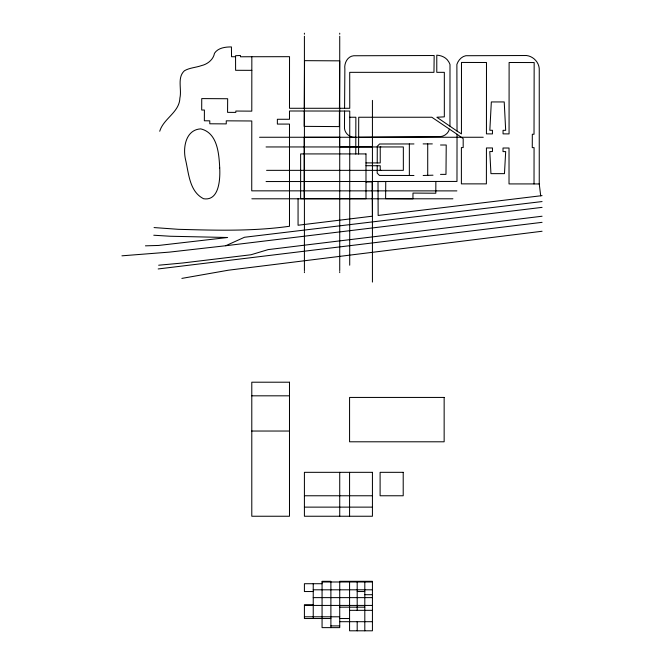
<?xml version="1.0" encoding="UTF-8"?>
<svg xmlns="http://www.w3.org/2000/svg" width="664" height="664" viewBox="0 0 664 664"><rect width="100%" height="100%" fill="white"/><g stroke="black" fill="none" stroke-linecap="round" stroke-linejoin="round"><path stroke-width="1" d="M344.574 108.282L344.865 68.99C344.002 63.346 347.479 56.266 353.68 55.759L434.165 55.519L433.966 72.335L349.712 72.335L349.754 108.282L289.487 108.282L289.529 56.681L251.839 56.73L251.789 111.145L235.844 111.046L235.803 112.399L227.561 112.357L227.661 98.737L201.74 98.596L201.69 110.025L204.404 110.025L204.354 120.782L209.782 120.831L209.782 123.786L226.258 123.886L226.258 120.831L251.789 120.981L251.739 190.842L456.882 190.892M349.712 265.218L349.754 111.046L289.487 110.996L289.487 119.279L277.369 119.279L277.369 124.077L289.487 124.077L289.487 226.266C252.693 231.454 215.36 230.342 178.334 229.312L154.065 227.569M358.577 154.023L358.718 117.246L431.832 117.246L457.031 134.252L456.981 181.446L266.065 181.546M539.251 183.969L534.022 183.92L534.072 147.624L532.271 147.624L532.321 134.252L534.022 134.252L534.163 62.549L509.114 62.499L509.064 133.912L503.055 133.862L503.055 130.327L505.677 130.327L504.225 101.941L491.335 101.941L489.833 130.285L492.447 130.285L492.447 133.912L486.438 133.862L486.488 62.499L461.488 62.449L461.439 133.912L457.031 131.057L456.882 64.383C458.268 60.366 461.505 56.523 465.846 55.718L526.461 55.519C533.657 56.315 539.724 62.964 539.251 70.343L539.251 183.969L540.703 195.789L542.065 195.639M355.763 154.023L355.862 117.246L349.754 117.246M365.988 162.887L377.227 162.937L377.276 146.321L379.559 143.997L413.954 143.947M435.858 181.787L435.808 193.224L412.983 193.075L412.942 198.793L385.61 198.644L385.759 181.546L378.007 181.587L378.148 215.46L540.703 195.789M304.261 110.996L304.162 126.359L339.337 126.6L339.437 111.046M304.261 108.282L304.552 60.656L339.727 60.847L339.437 108.282M344.574 111.046L344.475 126.65C343.869 132.734 349.787 138.203 355.813 137.257M449.96 126.16L450.001 64.582A13.728 13.728 0 0 0 448.598 61.627C446.208 57.486 441.411 55.378 436.779 55.178L436.779 72.335L444.332 72.335L444.332 116.864L436.87 117.246L457.031 131.057M377.227 162.937L380.231 162.937L380.231 146.952L403.347 146.952L403.347 170.349L380.231 170.349L380.231 165.751L377.227 165.751L377.185 173.113L379.459 175.437L413.954 175.487M251.839 70.343L235.604 70.301L235.554 56.73L235.604 55.718L240.451 55.469L240.451 56.78L251.839 56.73M449.42 129.214C448.159 133.896 443.303 137.166 438.472 136.577L358.626 137.257M159.733 131.248C163.61 118.35 179.438 112.374 179.886 98.064C181.986 89.316 176.898 77.646 184.393 70.782C189.564 67.72 195.897 67.603 201.499 65.595C207.5 64.2 213.36 59.652 214.48 53.294C218.016 47.825 225.411 46.862 231.437 46.945L231.537 56.73L235.554 56.73M121.935 255.823L169.71 252.088L225.718 245.738L244.468 237.264L542.065 201.557M181.87 278.399L228.383 270.207L542.065 231.255M225.718 245.738L542.065 207.367M542.065 216.232L268.115 249.614L251.017 254.752L182.7 262.994L158.663 265.218M542.065 222.34L158.181 268.953M423.159 175.487L432.994 175.196M145.441 245.838L158.663 245.448L227.611 237.504L170.15 236.243L153.774 235.23M365.988 182.027L372.139 181.886L372.429 216.182L298.061 225.245L298.061 198.793M372.429 146.902L339.586 146.952L339.586 137.307L304.162 137.307L304.162 198.793M259.541 137.257L483.226 137.257M423.117 143.897L432.322 143.897M440.506 145.009L446.225 145.009L445.984 174.375L440.506 174.375M266.065 146.952L380.846 146.952M266.579 170.349L380.846 170.349M534.022 183.92L509.022 183.92L509.022 148.014L503.013 148.014L503.013 151.6L505.677 151.6L504.466 173.644L490.945 173.644L489.783 151.55L492.447 151.55L492.497 147.964L486.438 147.964L486.388 183.87L461.389 183.87L461.389 147.582L463.181 147.582L463.181 138.618L457.031 134.252M251.839 198.793L452.914 198.793M251.789 395.819L289.487 395.819M251.789 431.036L289.487 431.036M304.411 495.767L372.429 495.767M304.411 507.13L372.429 507.13M330.896 581.307L322.065 581.307L322.065 627.629L339.727 627.629L339.727 581.988M339.727 581.307L372.429 581.307L372.429 630.8L349.571 630.8L349.571 581.988M322.065 581.988L372.429 581.988M322.065 583.714L304.411 583.714L304.411 591.533L313.234 591.533M313.234 589.806L372.429 589.806M357.19 591.533L364.81 591.533M364.81 594.703L372.429 594.703M313.234 597.625L372.429 597.625M313.234 604.746L304.411 604.746L304.411 618.524L330.896 618.524M304.411 605.435L372.429 605.435M339.727 607.162L364.81 607.162M349.571 610.332L372.429 610.332M304.411 616.798L339.727 616.798M339.727 618.524L349.571 618.524M339.727 621.695L372.429 621.695M330.896 625.903L339.727 625.903M365.988 165.701L377.227 165.751M427.716 143.897L427.716 175.338M409.356 143.947L409.356 175.487M372.429 100.388L372.429 282.084M364.81 581.988L364.81 630.8M357.19 581.988L357.19 610.332M357.19 621.695L357.19 630.8M349.571 472.328L349.571 516.243M339.727 33.2L339.727 34.213M339.727 36.238L339.727 270.605M339.727 271.626L339.727 272.63M339.727 472.328L339.727 516.243M330.896 581.988L330.896 627.629M313.234 583.714L313.234 618.524M304.411 33.2L304.411 34.213M304.411 36.238L304.411 270.605M304.411 271.626L304.411 272.63M219.709 167.926C220.274 178.74 219.377 201.25 203.582 198.743C189.323 191.473 188.808 173.337 185.555 159.692C182.725 147.74 185.646 129.729 200.719 128.874C217.551 132.841 218.979 153.674 219.709 167.926M365.988 153.923L300.626 153.923L300.626 198.694L365.988 198.694L365.988 153.923M289.487 382.207L251.789 382.207L251.789 516.243L289.487 516.243L289.487 382.207M444.15 397.437L349.571 397.437L349.571 441.792L444.15 441.792L444.15 397.437M372.429 472.328L304.411 472.328L304.411 516.243L372.429 516.243L372.429 472.328M403.206 472.328L380.107 472.328L380.107 495.767L403.206 495.767L403.206 472.328"/></g></svg>
